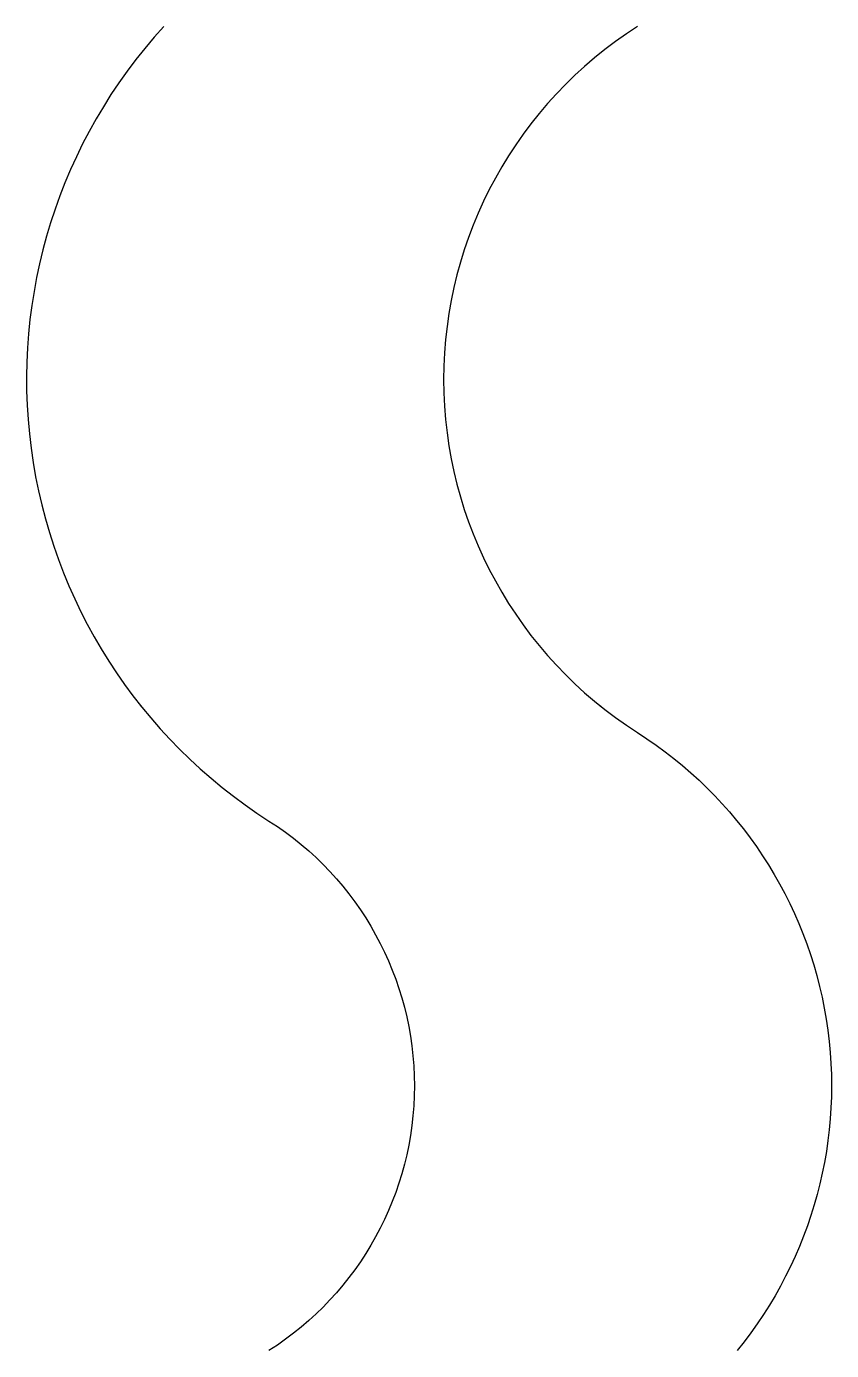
# Model space of a CAD drawing. Extents: x -0.1 to 0.61, y -0.57 to 0.6.
import ezdxf

# ---------------------------------------------------------------- set-up
doc = ezdxf.new("R2010")
doc.units = 0
doc.header["$MEASUREMENT"] = 0
doc.layers.add('SEPTICAD', color=7, linetype='CONTINUOUS')

msp = doc.modelspace()

# ---------------------------------------------------------------- linework, layer by layer
at = {"layer": 'SEPTICAD'}
for points in [[(0.02, 0.5992, 0.466339), (0.1128, -0.1012, -0.549196), (0.1128, -0.568)], [(0.4377, 0.5992, 0.549196), (0.4377, -0.0233, -0.449449), (0.5254, -0.568)]]:
    msp.add_lwpolyline(points, format="xyb", dxfattribs=at)
for p in [(0, 0), (0.4051, 0)]:
    msp.add_point(p, dxfattribs=at)

doc.saveas('drawing.dxf')
